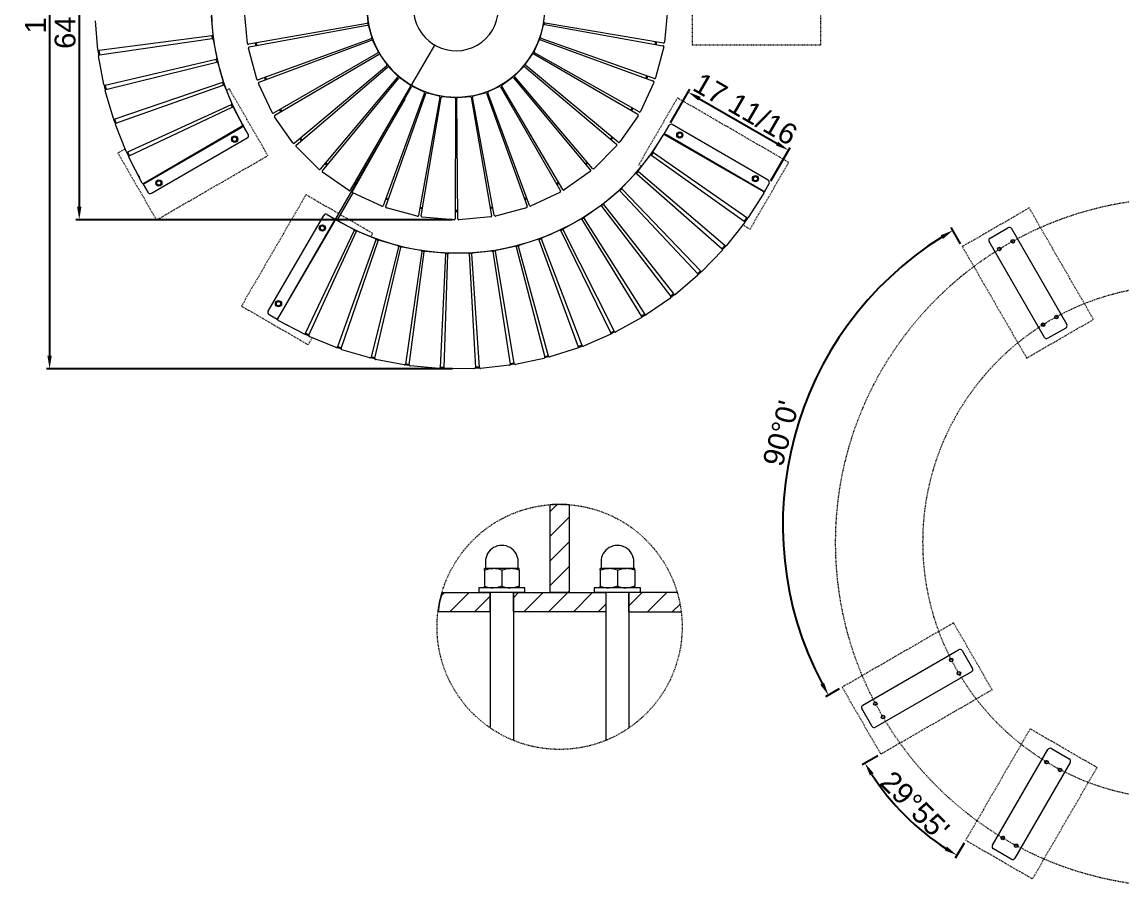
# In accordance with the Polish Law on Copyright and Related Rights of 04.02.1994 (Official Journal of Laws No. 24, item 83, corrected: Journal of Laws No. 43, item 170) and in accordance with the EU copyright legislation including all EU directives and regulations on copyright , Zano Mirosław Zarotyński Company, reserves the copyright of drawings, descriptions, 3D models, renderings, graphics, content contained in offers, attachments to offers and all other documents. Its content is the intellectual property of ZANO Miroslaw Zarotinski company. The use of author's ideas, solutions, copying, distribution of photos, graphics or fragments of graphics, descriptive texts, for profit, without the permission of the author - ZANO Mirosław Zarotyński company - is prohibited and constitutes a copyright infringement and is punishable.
# Model space of a CAD drawing. Header units: inches. Extents: x -4 to 371, y -18 to 250.
# Drawn here: x -0.9 to 167.3, y -18 to 114.3 of the extents above; entities that cross this region are included whole.
import ezdxf

# ---------------------------------------------------------------- set-up
doc = ezdxf.new("R2010")
doc.units = ezdxf.units.IN
doc.header["$PDSIZE"] = -1
doc.linetypes.add('HIDDEN', pattern=[1.905, 1.27, -0.635])
for name, color, linetype, lineweight in [('ZANO_O', 10, 'Continuous', 0), ('ZANO_R', 7, 'Continuous', 0), ('ZANO_R_przerywana', 250, 'HIDDEN', 0), ('ZANO_W', 1, 'Continuous', 0)]:
    doc.layers.add(name, color=color, linetype=linetype, lineweight=lineweight)
doc.styles.get("Standard").update_dxf_attribs({"font": 'ARIALUNI.TTF'})
doc.dimstyles.new('amerykanie', dxfattribs={"dimtxt": 50, "dimasz": 50, "dimexe": 0.5, "dimexo": 0.5, "dimgap": 1, "dimtad": 1, "dimdec": 0, "dimzin": 0, "dimlunit": 5, "dimtxsty": 'Standard', "dimcen": 0.09, "dimclrd": 1, "dimclre": 1, "dimclrt": 1, "dimazin": 0, "dimtfac": 1, "dimtdec": 0, "dimtmove": 0, "dimatfit": 3, "dimfxl": 1, "dimtzin": 0, "dimarcsym": 1})

# ---------------------------------------------------------------- blocks, each defined once
blk = doc.blocks.new('*D377')
at = {"layer": 'Defpoints', "color": 0}
for p in [(65.44, 148.74), (7.82, 84.09), (65.44, 84.09)]:
    blk.add_point(p, dxfattribs=at)
at = {"layer": 'ZANO_W', "color": 1, "lineweight": -2}
for p, q in [((64.94, 148.74), (7.32, 148.74)), ((7.82, 146.74), (7.82, 86.09)), ((64.94, 84.09), (7.32, 84.09))]:
    blk.add_line(p, q, dxfattribs=at)
at = {"layer": 'ZANO_W', "color": 1}
for points in [[(8.16, 146.74), (7.49, 146.74), (7.82, 148.74)], [(7.49, 86.09), (8.16, 86.09), (7.82, 84.09)]]:
    blk.add_solid(points, dxfattribs=at)
at = {"layer": 'ZANO_W', "color": 1, "insert": (5.67, 116.41), "char_height": 3.188, "attachment_point": 5, "rotation": 90}
blk.add_mtext('64 5/8', dxfattribs=at)
blk = doc.blocks.new('*D378')
at = {"layer": 'Defpoints', "color": 0}
for p in [(65.44, 171.28), (3.29, 61.28), (65.44, 61.28)]:
    blk.add_point(p, dxfattribs=at)
at = {"layer": 'ZANO_W', "color": 1, "lineweight": -2}
for p, q in [((64.94, 171.28), (2.79, 171.28)), ((3.29, 169.28), (3.29, 63.28)), ((64.94, 61.28), (2.79, 61.28))]:
    blk.add_line(p, q, dxfattribs=at)
at = {"layer": 'ZANO_W', "color": 1}
for points in [[(3.62, 169.28), (2.95, 169.28), (3.29, 171.28)], [(2.95, 63.28), (3.62, 63.28), (3.29, 61.28)]]:
    blk.add_solid(points, dxfattribs=at)
at = {"layer": 'ZANO_W', "color": 1, "insert": (1.16, 116.28), "char_height": 3.188, "attachment_point": 5, "rotation": 90}
blk.add_mtext('110', dxfattribs=at)
blk = doc.blocks.new('*D381')
at = {"layer": 'Defpoints', "color": 0}
for p in [(142.9, 79.98), (122.43, 63.41), (152.75, 62.93), (141.57, 22.43), (124.52, 12.59)]:
    blk.add_point(p, dxfattribs=at)
at = {"layer": 'ZANO_O', "color": 1, "lineweight": -2}
for p, q in [((142.65, 80.41), (141.22, 82.89)), ((124.08, 12.34), (121.99, 11.13))]:
    blk.add_line(p, q, dxfattribs=at)
blk.add_arc((167.49, 37.4), 52.04, 122.2023, 207.7977, dxfattribs=at)
at = {"layer": 'ZANO_O', "color": 1}
for points in [[(139.93, 81.14), (139.59, 81.71), (141.47, 82.46)], [(121.17, 12.97), (121.75, 13.29), (122.43, 11.38)]]:
    blk.add_solid(points, dxfattribs=at)
at = {"layer": 'ZANO_O', "color": 1, "insert": (115.16, 51.42), "char_height": 3.188, "attachment_point": 5, "rotation": 75}
blk.add_mtext("90%%d0'", dxfattribs=at)
blk = doc.blocks.new('*D382')
at = {"layer": 'Defpoints', "color": 0}
for p in [(147.47, 12.2), (153.29, 6.22), (130.42, 2.36), (131.86, -4.53), (143.42, -10.81)]:
    blk.add_point(p, dxfattribs=at)
at = {"layer": 'ZANO_O', "color": 1, "lineweight": -2}
for p, q in [((129.99, 2.11), (127.58, 0.72)), ((143.17, -11.25), (141.83, -13.56))]:
    blk.add_line(p, q, dxfattribs=at)
blk.add_arc((161.41, 20.25), 38.57, 212.9716, 236.9484, dxfattribs=at)
at = {"layer": 'ZANO_O', "color": 1}
for points in [[(129.34, -0.57), (128.77, -0.91), (128.01, 0.97)], [(140.2, -12.36), (140.55, -11.79), (142.08, -13.12)]]:
    blk.add_solid(points, dxfattribs=at)
at = {"layer": 'ZANO_O', "color": 1, "insert": (135.64, -5.49), "char_height": 3.188, "attachment_point": 5, "rotation": 314.96}
blk.add_mtext("29%%d55'", dxfattribs=at)
blk = doc.blocks.new('*D383')
at = {"layer": 'Defpoints', "color": 0}
for p in [(98.01, 98.49), (116.3, 94.73), (113.34, 89.61)]:
    blk.add_point(p, dxfattribs=at)
at = {"layer": 'ZANO_W', "color": 1, "lineweight": -2}
for p, q in [((98.26, 98.92), (101.22, 104.04)), ((102.7, 102.6), (114.57, 95.73)), ((113.59, 90.04), (116.55, 95.16))]:
    blk.add_line(p, q, dxfattribs=at)
at = {"layer": 'ZANO_W', "color": 1}
for points in [[(102.87, 102.89), (102.53, 102.31), (100.97, 103.61)], [(114.4, 95.44), (114.74, 96.02), (116.3, 94.73)]]:
    blk.add_solid(points, dxfattribs=at)
at = {"layer": 'ZANO_W', "color": 1, "insert": (109.72, 101.03), "char_height": 3.188, "attachment_point": 5, "rotation": 329.92}
blk.add_mtext('17 11/16', dxfattribs=at)

msp = doc.modelspace()

# ---------------------------------------------------------------- linework, layer by layer
at = {"layer": 'ZANO_R', "color": 7}
for p, q in [((51.80378, 116.1214), (51.97389, 114.25394)), ((97.78616, 116.11846), (97.37065, 111.24696)), ((10.68204, 110.09007), (10.29839, 114.51973)), ((28.01387, 115.29146), (28.26641, 112.37563)), ((33.5611, 111.06346), (33.11758, 115.93249)), ((51.84417, 114.08452), (33.74503, 110.92262)), ((33.81724, 110.52149), (51.88283, 113.86975)), ((52.06349, 113.75621), (52.5553, 111.94666)), ((78.37169, 112.0209), (78.85308, 113.83325)), ((79.03309, 113.94783), (97.11764, 110.70353)), ((97.18754, 111.10506), (79.07051, 114.16282)), ((28.12994, 112.2059), (10.85934, 109.94751)), ((10.91561, 109.32263), (28.15733, 111.79185)), ((28.33441, 111.66506), (28.8753, 108.78873)), ((52.45696, 111.7573), (35.18185, 105.50054)), ((35.32262, 105.11805), (52.53233, 111.5525)), ((52.72996, 111.47206), (53.52852, 109.7754)), ((77.41097, 109.84408), (78.19976, 111.5453)), ((78.39692, 111.62688), (95.64336, 105.29152)), ((95.78193, 105.67481), (78.47111, 111.83211)), ((34.97626, 105.6073), (33.69397, 110.32535)), ((53.46456, 109.57184), (37.53837, 100.41034)), ((37.74342, 100.05811), (53.57435, 109.38324)), ((58.64255, 104.6703), (62.19464, 110.80216)), ((58.66249, 104.65877), (62.2165, 110.77697)), ((76.08684, 107.86716), (77.15906, 109.40556)), ((77.3674, 109.45166), (93.2517, 100.21774)), ((93.45472, 100.57115), (77.4761, 109.64089)), ((97.24203, 110.5081), (95.9869, 105.78275)), ((11.60488, 104.76799), (10.78317, 109.13764)), ((28.75636, 108.60628), (11.79547, 104.64375)), ((11.9155, 104.02512), (28.82672, 108.19456)), ((29.01553, 108.086), (29.83942, 105.27761)), ((53.78295, 109.33834), (54.864, 107.80612)), ((54.83636, 107.59454), (40.743, 95.80668)), ((41.0061, 95.4954), (54.97723, 107.42788)), ((55.19045, 107.41988), (56.52114, 106.09867)), ((74.43954, 106.15019), (75.76262, 107.47904)), ((75.97579, 107.48826), (90.01532, 95.63634)), ((90.27662, 95.94913), (76.1157, 107.65574)), ((94.61803, 106.0888), (94.48379, 105.71748)), ((94.7664, 106.03603), (94.63161, 105.66318)), ((29.73919, 105.08425), (13.25571, 99.45676)), ((13.43902, 98.85112), (29.85251, 104.67956)), ((29.89301, 104.68817), (29.75591, 105.09105)), ((30.05116, 104.59028), (31.14991, 101.87761)), ((37.31737, 100.47978), (35.23528, 104.90349)), ((56.53066, 105.8855), (44.69836, 91.82944)), ((45.01151, 91.56858), (56.69834, 105.74583)), ((58.496, 104.49664), (49.28426, 88.59946)), ((49.59884, 88.41904), (58.66858, 104.39766)), ((56.90971, 105.77498), (58.44961, 104.70491)), ((58.45154, 104.78304), (58.46192, 104.77682)), ((58.54036, 104.7295), (58.64255, 104.6703)), ((58.66022, 104.66008), (58.73895, 104.79647)), ((58.76462, 104.59945), (58.66249, 104.65877)), ((58.76689, 104.53006), (58.92814, 104.43665)), ((58.87177, 104.46279), (60.573, 103.674)), ((70.38394, 103.69537), (72.08171, 104.49156)), ((72.28518, 104.42731), (81.42443, 88.48834)), ((81.77695, 88.6929), (72.47393, 104.53684)), ((72.51913, 104.74537), (74.05285, 105.82428)), ((74.26439, 105.79634), (86.03256, 91.68654)), ((86.34421, 91.9492), (74.43125, 105.93698)), ((95.73193, 105.07746), (93.67532, 100.64185)), ((13.05373, 99.56146), (11.80209, 103.82789)), ((60.65457, 103.47684), (54.31921, 86.2304)), ((54.70251, 86.09184), (60.8598, 103.40265)), ((62.97552, 102.84068), (59.73122, 84.75613)), ((60.13275, 84.68623), (63.19052, 102.80325)), ((61.0486, 103.50207), (62.86095, 103.02068)), ((63.35918, 102.93395), (65.22759, 102.77458)), ((65.73331, 102.77568), (67.60101, 102.94318)), ((67.77024, 102.81322), (70.90687, 84.70969)), ((71.3081, 84.78133), (67.98506, 102.85158)), ((68.09885, 103.03209), (69.90909, 103.52136)), ((70.09832, 103.42276), (76.33094, 86.13893)), ((76.71363, 86.27916), (70.30322, 103.49785)), ((31.06939, 101.67525), (15.22633, 94.43845)), ((15.47164, 93.85253), (31.2251, 101.28235)), ((31.2635, 101.29474), (31.08591, 101.68402)), ((31.43164, 101.21324), (32.79438, 98.62311)), ((38.80782, 100.68509), (38.60917, 101.02632)), ((57.61029, 102.53321), (50.28211, 89.88127)), ((65.37168, 102.61721), (65.31701, 84.24403)), ((65.72459, 84.24492), (65.5899, 102.61768)), ((92.38039, 101.18095), (92.18372, 100.83858)), ((92.51734, 101.10322), (92.31986, 100.75944)), ((40.51329, 95.83669), (37.69467, 99.83164)), ((38.67213, 100.60516), (38.47267, 100.9478)), ((93.30175, 99.99155), (90.50615, 95.98046)), ((15.01494, 94.52257), (13.34575, 98.6436)), ((32.73435, 98.41375), (17.68838, 89.6392)), ((17.95649, 89.71932), (32.61711, 98.18363)), ((32.80099, 98.65346), (32.78361, 98.64357)), ((32.80058, 98.65323), (32.95806, 98.38047)), ((32.80058, 98.65323), (32.80058, 98.65323)), ((33.6667, 97.15307), (32.95806, 98.38047)), ((98.00601, 98.48676), (97.29565, 97.26035)), ((113.19278, 90.14534), (98.544, 98.63011)), ((18.86198, 88.15097), (33.5226, 96.61528)), ((41.8257, 96.19541), (41.56977, 96.49821)), ((41.94545, 96.29768), (41.69057, 96.59924)), ((95.60179, 94.52442), (97.167, 96.99746)), ((97.1374, 96.98805), (97.15463, 96.97792)), ((97.1378, 96.98782), (97.29565, 97.26035)), ((97.1378, 96.98782), (97.1378, 96.98781)), ((97.3784, 97.04986), (112.48828, 88.38584)), ((112.28511, 88.57826), (97.63632, 97.06303)), ((15.52281, 93.87666), (15.25838, 94.45309)), ((44.46693, 91.81911), (40.99741, 95.26391)), ((90.02533, 95.4049), (86.57569, 91.9402)), ((95.61502, 94.33803), (95.3662, 93.98994)), ((109.94218, 84.36297), (95.64491, 94.31093)), ((17.46969, 89.70191), (15.39945, 93.63678)), ((93.3634, 91.64349), (95.16649, 93.94885)), ((95.38205, 93.97999), (109.55671, 83.8581)), ((16.74943, 91.02263), (17.03561, 90.52695)), ((49.05815, 88.54909), (45.04316, 91.33909)), ((86.00223, 91.45688), (82.00335, 88.64384)), ((90.85015, 89.00225), (92.8733, 91.11713)), ((93.35745, 91.45759), (93.07665, 91.13781)), ((93.09088, 91.12671), (106.19015, 79.64704)), ((106.62365, 80.108), (93.3851, 91.42678)), ((17.61555, 89.52247), (17.55501, 89.62732)), ((17.61555, 89.52247), (18.32419, 88.29507)), ((50.01598, 89.42179), (47.01091, 84.23361)), ((49.88289, 89.49831), (49.82466, 89.53206)), ((49.95839, 89.63656), (49.87955, 89.50024)), ((50.13091, 89.35641), (49.87955, 89.50024)), ((49.88289, 89.49831), (49.96171, 89.63464)), ((49.96171, 89.63464), (49.90362, 89.66831)), ((50.20865, 89.49337), (49.95839, 89.63656)), ((50.18346, 89.71093), (50.09491, 89.55806)), ((50.29535, 89.64612), (50.18346, 89.71093)), ((81.15146, 89.75817), (80.80995, 89.56001)), ((81.2312, 89.62237), (80.88828, 89.4234)), ((112.62578, 88.38094), (113.33613, 89.60735)), ((49.67098, 88.19778), (47.28345, 84.07576)), ((54.10515, 86.14183), (49.66955, 88.19844)), ((81.35468, 88.26744), (76.92807, 86.19153)), ((88.08783, 86.62671), (90.31102, 88.5302)), ((90.52848, 88.51812), (102.42282, 75.7942)), ((102.89913, 76.2068), (90.85023, 88.78446)), ((112.54301, 88.16501), (110.16518, 84.40802)), ((112.62578, 88.38094), (112.5651, 88.27617)), ((55.06372, 87.10736), (54.69087, 87.24215)), ((55.11649, 87.25573), (54.74517, 87.38997)), ((59.53579, 84.63173), (54.81045, 85.88686)), ((60.31214, 85.74905), (59.92155, 85.81704)), ((60.33834, 85.90433), (59.94935, 85.97204)), ((76.22389, 85.93349), (71.50406, 84.6578)), ((76.28263, 87.43687), (75.91189, 87.30101)), ((76.33757, 87.28928), (75.96531, 87.15287)), ((85.10463, 84.54007), (87.50588, 86.21334)), ((87.72106, 86.17972), (98.29286, 72.33737)), ((98.80639, 72.69782), (88.06627, 86.40999)), ((111.75757, 86.88199), (112.04444, 87.37727)), ((36.73227, 70.10095), (45.21704, 84.74973)), ((45.75503, 84.89309), (46.98145, 84.18273)), ((65.14616, 84.0876), (60.27465, 84.50311)), ((70.76577, 84.52596), (65.89612, 84.08923)), ((81.93086, 82.76251), (84.48644, 84.18901)), ((84.69722, 84.13419), (93.84192, 69.31029)), ((94.38678, 69.61549), (85.06165, 84.32656)), ((109.89574, 84.39528), (109.52803, 83.87858)), ((38.19482, 68.91752), (46.99037, 83.95122)), ((46.93679, 84.10563), (38.29935, 69.19328)), ((47.19981, 84.01096), (49.78804, 82.64461)), ((47.25398, 84.02487), (47.64234, 83.79993)), ((50.21452, 82.28998), (49.86409, 82.45606)), ((78.59863, 81.31099), (81.28324, 82.47662)), ((89.68482, 66.98982), (81.8669, 82.55432)), ((109.58924, 83.63293), (106.85002, 80.13068)), ((147.14749, 81.29263), (149.87505, 82.86738)), ((150.41284, 82.72328), (158.87715, 68.06267)), ((49.85686, 82.43797), (42.40505, 66.6949)), ((42.93355, 66.42201), (50.19246, 82.25494)), ((53.19507, 81.03388), (47.34372, 64.62853)), ((47.89844, 64.40687), (53.54894, 80.88248)), ((50.39494, 82.33519), (53.10607, 81.23266)), ((53.56793, 80.92031), (53.2003, 81.05184)), ((53.74244, 80.98244), (56.54968, 80.15462)), ((75.14144, 80.19914), (77.92855, 81.09237)), ((78.12434, 80.99697), (84.15858, 64.65801)), ((84.74771, 64.84617), (78.5143, 81.11019)), ((81.48754, 82.40114), (89.11472, 66.74228)), ((56.65798, 79.96567), (52.46493, 63.06028)), ((53.04114, 62.8926), (57.02735, 79.84794)), ((57.04288, 79.88819), (56.66131, 79.9834)), ((57.20996, 79.96663), (60.08554, 79.42172)), ((60.21208, 79.24446), (57.71879, 62.00621)), ((58.31143, 61.89485), (60.59392, 79.16228)), ((60.60564, 79.20446), (60.21361, 79.26188)), ((60.76385, 79.29851), (63.67933, 79.0419)), ((67.99134, 79.03152), (70.90002, 79.35624)), ((71.07308, 79.22402), (73.75876, 62.01469)), ((74.36727, 62.0817), (71.47155, 79.25693)), ((71.5939, 79.4371), (74.45595, 80.0491)), ((74.64129, 79.93473), (79.02291, 63.07723)), ((79.62483, 63.205), (75.03759, 80.0077)), ((106.20016, 79.41975), (103.12664, 76.20688)), ((155.4677, 66.09422), (147.00339, 80.75484)), ((63.82284, 78.87808), (63.05398, 61.47743)), ((63.65765, 61.4243), (64.21387, 78.83304)), ((64.22149, 78.87667), (63.82267, 78.89513)), ((64.36942, 78.98548), (67.29597, 79.0197)), ((67.45505, 78.87095), (68.41822, 61.47997)), ((69.02726, 61.48648), (67.85169, 78.86439)), ((102.4102, 75.56703), (99.03279, 72.67531)), ((98.25774, 72.11258), (94.60982, 69.57059)), ((38.10203, 68.85261), (36.87562, 69.56296)), ((93.78465, 69.09011), (89.90229, 66.923)), ((94.35479, 69.66596), (93.82453, 69.33849)), ((94.46803, 69.55107), (93.85562, 69.17304)), ((38.1758, 68.80988), (38.10203, 68.85261)), ((42.1892, 66.62301), (38.25723, 68.69874)), ((39.60098, 67.9844), (39.5043, 68.0404)), ((39.60098, 67.9844), (39.67027, 67.95278)), ((158.73305, 67.52488), (156.00549, 65.95012)), ((42.92447, 66.31605), (42.30177, 66.60972)), ((42.95754, 66.47432), (42.42047, 66.72748)), ((47.13607, 64.53556), (43.01738, 66.2105)), ((89.03587, 66.52888), (84.95747, 64.75808)), ((52.26754, 62.94715), (48.00286, 64.20474)), ((84.05892, 64.45348), (79.82481, 63.0965)), ((57.53362, 61.87403), (53.16512, 62.70184)), ((78.90343, 62.88362), (74.55549, 61.95389)), ((62.88286, 61.32751), (58.45374, 61.71735)), ((68.26283, 61.3138), (63.81689, 61.26181)), ((69.06727, 61.39183), (68.36477, 61.35283)), ((69.02317, 61.54688), (68.41639, 61.51305)), ((73.62064, 61.83391), (69.20185, 61.3406)), ((127.67956, 9.86472), (142.34017, 18.32903)), ((142.87796, 18.18493), (144.45272, 15.45738)), ((144.30862, 14.91959), (129.648, 6.45528)), ((129.11021, 6.59938), (127.53545, 9.32694)), ((147.51829, -11.59474), (156.00306, 3.05404)), ((156.54106, 3.19739), (159.26641, 1.61883)), ((159.40976, 1.08084), (150.92498, -13.56794)), ((150.387, -13.7113), (147.66164, -12.13273))]:
    msp.add_line(p, q, dxfattribs=at)
at = {"layer": 'ZANO_R'}
for p, q in [((79.8326, 39.43177), (80.9517, 40.55087)), ((79.8326, 40.49619), (79.8326, 27.05014)), ((82.78002, 40.49619), (82.78002, 27.05014)), ((79.8326, 35.65054), (82.78002, 38.59796)), ((79.8326, 31.86932), (82.78002, 34.81674)), ((69.81138, 30.49749), (69.81138, 30.73442)), ((71.13771, 30.73442), (69.81138, 30.73442)), ((69.81138, 30.49749), (70.46119, 30.66939)), ((69.81138, 30.49749), (69.81138, 28.02392)), ((69.95876, 31.76601), (69.95876, 30.80811)), ((70.46119, 30.66939), (71.13771, 30.73442)), ((73.79039, 30.73442), (71.13771, 30.73442)), ((72.46406, 30.49749), (73.11387, 30.66939)), ((72.46406, 30.49749), (72.46406, 28.02392)), ((73.11387, 30.66939), (73.79039, 30.73442)), ((75.11674, 30.73442), (73.79039, 30.73442)), ((74.96936, 30.80811), (74.96936, 31.76601)), ((75.11674, 30.49749), (75.11674, 30.73442)), ((75.11674, 30.49749), (75.11674, 28.02392)), ((79.8326, 28.0881), (82.78002, 31.03551)), ((87.49589, 30.49749), (87.49589, 30.73442)), ((88.82222, 30.73442), (87.49589, 30.73442)), ((87.49589, 30.49749), (88.1457, 30.66939)), ((87.49589, 30.49749), (87.49589, 28.02392)), ((87.64327, 31.76601), (87.64327, 30.80811)), ((88.1457, 30.66939), (88.82222, 30.73442)), ((91.4749, 30.73442), (88.82222, 30.73442)), ((90.14857, 30.49749), (90.79837, 30.66939)), ((90.14857, 30.49749), (90.14857, 28.02392)), ((90.79837, 30.66939), (91.4749, 30.73442)), ((92.80124, 30.73442), (91.4749, 30.73442)), ((92.65387, 30.80811), (92.65387, 31.76601)), ((92.80124, 30.49749), (92.80124, 30.73442)), ((92.80124, 30.49749), (92.80124, 28.02392)), ((63.17645, 26.55684), (63.67604, 27.05643)), ((63.31464, 27.05675), (70.69561, 27.05014)), ((64.50356, 24.10273), (67.45388, 27.05305)), ((68.92715, 27.787), (68.92715, 27.05015)), ((76.00095, 27.787), (68.92715, 27.787)), ((76.00095, 27.05015), (68.92715, 27.05015)), ((69.81138, 27.787), (69.81138, 28.02392)), ((70.69561, 24.10273), (70.69561, 27.05014)), ((70.69561, 27.05014), (70.69561, 6.90589)), ((71.81426, 27.85203), (71.13771, 27.787)), ((72.46406, 28.02392), (71.81426, 27.85203)), ((74.46692, 27.85203), (73.79039, 27.787)), ((74.23251, 24.10273), (74.23251, 27.05014)), ((74.23251, 27.05014), (88.38011, 27.05014)), ((74.23251, 27.05014), (74.23251, 4.46083)), ((74.23251, 26.26923), (75.01343, 27.05014)), ((75.11674, 28.02392), (74.46692, 27.85203)), ((75.11674, 27.787), (75.11674, 28.02392)), ((75.84723, 24.10273), (78.79465, 27.05014)), ((76.00095, 27.05015), (76.00095, 27.787)), ((79.62846, 24.10273), (82.57587, 27.05014)), ((82.78002, 27.05014), (79.8326, 27.05014)), ((82.57587, 27.05014), (82.78002, 27.25429)), ((83.40968, 24.10273), (86.3571, 27.05014)), ((86.61166, 27.787), (86.61166, 27.05015)), ((93.68546, 27.787), (86.61166, 27.787)), ((93.68546, 27.05015), (86.61166, 27.05015)), ((87.49589, 27.787), (87.49589, 28.02392)), ((88.38011, 27.05014), (88.38011, 24.10273)), ((88.38011, 27.05014), (88.38011, 4.46083)), ((89.49875, 27.85203), (88.82222, 27.787)), ((90.14857, 28.02392), (89.49875, 27.85203)), ((92.15142, 27.85203), (91.4749, 27.787)), ((99.29798, 27.05675), (91.91702, 27.05014)), ((93.92134, 27.05194), (91.91702, 25.04761)), ((91.91702, 24.10273), (91.91702, 27.05014)), ((91.91702, 27.05014), (91.91702, 6.43957)), ((92.80124, 28.02392), (92.15142, 27.85203)), ((92.80124, 27.787), (92.80124, 28.02392)), ((93.68546, 27.05015), (93.68546, 27.787)), ((97.70595, 27.05533), (94.75335, 24.10273)), ((68.28479, 24.10273), (70.69561, 26.51355)), ((87.1909, 24.10273), (88.38011, 25.29194)), ((99.72118, 25.28934), (98.53458, 24.10273)), ((70.69561, 24.10273), (62.70668, 24.10273)), ((88.38011, 24.10273), (74.23251, 24.10273)), ((91.91702, 24.10273), (99.90595, 24.10273)), ((70.69561, 8.37146), (70.69561, 6.43957))]:
    msp.add_line(p, q, dxfattribs=at)
at = {"layer": 'ZANO_R', "color": 7, "flags": 128}
for points in [[(28.20046, 111.79205), (28.15688, 112.12703), (28.1467, 112.20902)], [(34.87705, 110.71791), (34.85019, 110.86375), (34.8068, 111.10811)], [(35.03188, 110.74661), (35.00513, 110.8919), (34.96193, 111.13521)], [(95.96943, 111.31065), (95.94245, 111.15207), (95.90172, 110.92166)], [(96.12471, 111.28444), (96.09762, 111.12525), (96.05672, 110.89385)], [(10.82301, 109.2744), (10.80529, 109.40388), (10.72896, 109.99094)], [(10.97417, 109.33102), (10.96134, 109.42504), (10.89255, 109.95185)], [(28.86882, 108.19908), (28.77813, 108.58922), (28.77316, 108.6112)], [(11.82758, 103.96718), (11.75207, 104.28403), (11.66199, 104.67355)], [(11.97222, 104.0391), (11.90536, 104.32008), (11.82854, 104.65147)], [(36.33221, 105.49552), (36.2227, 105.79192), (36.19528, 105.86759)], [(36.47972, 105.55067), (36.37068, 105.84575), (36.34335, 105.92122)], [(58.52095, 104.74159), (58.52531, 104.739), (58.53318, 104.73434)], [(58.72278, 104.4539), (58.72304, 104.45436), (58.73799, 104.48016), (58.75026, 104.50135), (58.75938, 104.51709), (58.76499, 104.52678), (58.76689, 104.53006)], [(13.3567, 98.78378), (13.18608, 99.27876), (13.1207, 99.47267)], [(13.49325, 98.87037), (13.33521, 99.32936), (13.2884, 99.46792)], [(32.95806, 98.38047), (32.9515, 98.37669), (32.9321, 98.36549), (32.9006, 98.3473), (32.85819, 98.32282), (32.80653, 98.29299), (32.74759, 98.25896), (32.68363, 98.22203), (32.61711, 98.18363)], [(32.78367, 98.64346), (32.79403, 98.64945), (32.80058, 98.65323)], [(31.4092, 96.71328), (31.39681, 96.70567), (31.31572, 96.65586), (31.23489, 96.60621)], [(31.24047, 96.40172), (31.2362, 96.55825), (31.23489, 96.60621)], [(31.24604, 96.19723), (31.2419, 96.34908), (31.24047, 96.40172)], [(31.24604, 96.19723), (31.33417, 96.1495), (31.42592, 96.09981)], [(31.58352, 96.82035), (31.49811, 96.7679), (31.4092, 96.71328)], [(31.42592, 96.09981), (31.43871, 96.09288), (31.52239, 96.04756), (31.6058, 96.00239)], [(31.76339, 96.72293), (31.7506, 96.72986), (31.66693, 96.77518), (31.58352, 96.82035)], [(31.6058, 96.00239), (31.6912, 96.05485), (31.78011, 96.10946)], [(31.94327, 96.62551), (31.85514, 96.67324), (31.76339, 96.72293)], [(31.78011, 96.10946), (31.79251, 96.11707), (31.87359, 96.16688), (31.95442, 96.21653)], [(31.94884, 96.42102), (31.94458, 96.57755), (31.94327, 96.62551)], [(31.95442, 96.21653), (31.95028, 96.36838), (31.94884, 96.42102)], [(89.32451, 96.73623), (89.12315, 96.49455), (89.07137, 96.43321)], [(89.44588, 96.63589), (89.24362, 96.39313), (89.1917, 96.33163)], [(97.1547, 96.97803), (97.14434, 96.98402), (97.1378, 96.98782)], [(97.29565, 97.26035), (97.3022, 97.25656), (97.32159, 97.24533), (97.35307, 97.2271), (97.39543, 97.20256), (97.44706, 97.17266), (97.50596, 97.13854), (97.56986, 97.10153), (97.63632, 97.06303)], [(99.49692, 97.36274), (99.48452, 97.35513), (99.40344, 97.30532), (99.32261, 97.25567)], [(99.32818, 97.05118), (99.32392, 97.20771), (99.32261, 97.25567)], [(99.33375, 96.84669), (99.32961, 96.99854), (99.32818, 97.05118)], [(99.33375, 96.84669), (99.42188, 96.79896), (99.51363, 96.74927)], [(99.67123, 97.46981), (99.58583, 97.41735), (99.49692, 97.36274)], [(99.51363, 96.74927), (99.52642, 96.74234), (99.6101, 96.69702), (99.69351, 96.65185)], [(99.85111, 97.37239), (99.83831, 97.37932), (99.75464, 97.42464), (99.67123, 97.46981)], [(99.69351, 96.65185), (99.77891, 96.70431), (99.86782, 96.75892)], [(100.03099, 97.27497), (99.94286, 97.3227), (99.85111, 97.37239)], [(99.86782, 96.75892), (99.88022, 96.76653), (99.9613, 96.81634), (100.04213, 96.86599)], [(100.03656, 97.07048), (100.03229, 97.22701), (100.03099, 97.27497)], [(100.04213, 96.86599), (100.03799, 97.01784), (100.03656, 97.07048)], [(15.39589, 93.77621), (15.0941, 94.43431), (15.09136, 94.4404)], [(45.69711, 92.40027), (45.57265, 92.50316), (45.39249, 92.65403)], [(45.79727, 92.52179), (45.67329, 92.62427), (45.4939, 92.7745)], [(85.54324, 92.88967), (85.43065, 92.79402), (85.24132, 92.63521)], [(85.64534, 92.76979), (85.53233, 92.67377), (85.34219, 92.51428)], [(16.70068, 91.16355), (16.71758, 91.09293), (16.74943, 91.02263)], [(17.95649, 89.71932), (17.88998, 89.68091), (17.82602, 89.64399), (17.76707, 89.60996), (17.71541, 89.58013), (17.67301, 89.55565), (17.6415, 89.53746), (17.6221, 89.52625), (17.61555, 89.52247)], [(19.81709, 90.02057), (19.80469, 90.01296), (19.72361, 89.96315), (19.64278, 89.9135)], [(19.64835, 89.70901), (19.64409, 89.86554), (19.64278, 89.9135)], [(19.65393, 89.50452), (19.64979, 89.65637), (19.64835, 89.70901)], [(19.65393, 89.50452), (19.74205, 89.45679), (19.8338, 89.4071)], [(19.9914, 90.12764), (19.906, 90.07518), (19.81709, 90.02057)], [(19.8338, 89.4071), (19.84659, 89.40017), (19.93027, 89.35485), (20.01368, 89.30968)], [(20.17128, 90.03022), (20.15849, 90.03715), (20.07481, 90.08247), (19.9914, 90.12764)], [(20.01368, 89.30968), (20.09908, 89.36214), (20.18799, 89.41675)], [(20.35116, 89.9328), (20.26303, 89.98053), (20.17128, 90.03022)], [(20.18799, 89.41675), (20.20039, 89.42436), (20.28147, 89.47417), (20.3623, 89.52382)], [(20.35673, 89.72831), (20.35246, 89.88484), (20.35116, 89.9328)], [(20.3623, 89.52382), (20.35816, 89.67567), (20.35673, 89.72831)], [(50.18346, 89.71093), (50.18535, 89.71421), (50.19096, 89.7239), (50.20008, 89.73964), (50.21235, 89.76083), (50.2273, 89.78664), (50.24436, 89.81609), (50.26287, 89.84804), (50.28211, 89.88127)], [(111.07968, 90.65385), (111.06728, 90.64623), (110.9862, 90.59643), (110.90537, 90.54678)], [(110.91094, 90.34229), (110.90668, 90.49882), (110.90537, 90.54678)], [(110.91651, 90.1378), (110.91237, 90.28965), (110.91094, 90.34229)], [(110.91651, 90.1378), (111.00464, 90.09007), (111.09639, 90.04038)], [(111.25398, 90.76092), (111.16859, 90.70847), (111.07968, 90.65385)], [(111.09639, 90.04038), (111.10919, 90.03345), (111.19286, 89.98813), (111.27627, 89.94296)], [(111.43387, 90.6635), (111.42107, 90.67043), (111.3374, 90.71574), (111.25398, 90.76092)], [(111.27627, 89.94296), (111.36167, 89.99541), (111.45058, 90.05003)], [(111.61375, 90.56608), (111.52562, 90.61381), (111.43387, 90.6635)], [(111.45058, 90.05003), (111.46298, 90.05764), (111.54406, 90.10745), (111.62489, 90.1571)], [(111.61932, 90.36159), (111.61505, 90.51812), (111.61375, 90.56608)], [(111.62489, 90.1571), (111.62075, 90.30895), (111.61932, 90.36159)], [(90.82532, 88.81868), (90.53241, 88.54549), (90.51584, 88.53022)], [(112.28511, 88.57826), (112.35157, 88.53976), (112.41548, 88.50275), (112.47437, 88.46863), (112.526, 88.43873), (112.56837, 88.41419), (112.59985, 88.39596), (112.61923, 88.38473), (112.62578, 88.38094)], [(71.08467, 85.99629), (70.788, 85.94285), (70.69598, 85.92688)], [(71.11315, 85.84141), (70.81516, 85.78773), (70.72286, 85.77172)], [(88.04458, 86.44727), (87.77598, 86.24241), (87.71, 86.19269)], [(111.65974, 86.76944), (111.71253, 86.81932), (111.75757, 86.88199)], [(46.93679, 84.10563), (46.94725, 84.1237), (46.9576, 84.14156), (46.96771, 84.15902), (46.97747, 84.17587), (46.98677, 84.19194), (46.99551, 84.20702), (47.00359, 84.22097), (47.01091, 84.23361)], [(65.71668, 85.32275), (65.58159, 85.32188), (65.32022, 85.32188)], [(65.71553, 85.48022), (65.58092, 85.47936), (65.32069, 85.47936)], [(85.04358, 84.36644), (84.80708, 84.22061), (84.6877, 84.14793)], [(110.04611, 84.33538), (109.62625, 83.74556), (109.62234, 83.74015)], [(44.82499, 83.12399), (44.81259, 83.11638), (44.73151, 83.06657), (44.65068, 83.01692)], [(44.65625, 82.81243), (44.65199, 82.96896), (44.65068, 83.01692)], [(44.66182, 82.60794), (44.65769, 82.7598), (44.65625, 82.81243)], [(44.66182, 82.60794), (44.74995, 82.56021), (44.84171, 82.51052)], [(44.9993, 83.23106), (44.9139, 83.17861), (44.82499, 83.12399)], [(44.84171, 82.51052), (44.8545, 82.50359), (44.93817, 82.45828), (45.02159, 82.4131)], [(45.17918, 83.13364), (45.16639, 83.14058), (45.08271, 83.18589), (44.9993, 83.23106)], [(45.02159, 82.4131), (45.10699, 82.46556), (45.19589, 82.52017)], [(45.35906, 83.03622), (45.27093, 83.08395), (45.17918, 83.13364)], [(45.19589, 82.52017), (45.20829, 82.52779), (45.28937, 82.5776), (45.3702, 82.62724)], [(45.36463, 82.83173), (45.36037, 82.98826), (45.35906, 83.03622)], [(45.3702, 82.62724), (45.36607, 82.7791), (45.36463, 82.83173)], [(47.28345, 84.07576), (47.27613, 84.06311), (47.26805, 84.04917), (47.25931, 84.03408), (47.25001, 84.01802), (47.24024, 84.00116), (47.23512, 83.99232)], [(81.85278, 82.5963), (81.6543, 82.49953), (81.47955, 82.41556)], [(78.5044, 81.1537), (78.34802, 81.09578), (78.11787, 81.01201)], [(71.47046, 79.30171), (71.40344, 79.29109), (71.06969, 79.24016)], [(75.03206, 80.05215), (74.92006, 80.02285), (74.63635, 79.95034)], [(106.5799, 80.1454), (106.26092, 79.77949), (106.16417, 79.66981)], [(106.72306, 80.07024), (106.37916, 79.67548), (106.2437, 79.52209)], [(67.85502, 78.90889), (67.83203, 78.90755), (67.45324, 78.88756)], [(102.85872, 76.24898), (102.64854, 76.05088), (102.39963, 75.819)], [(102.99321, 76.15949), (102.75625, 75.936), (102.46357, 75.66364)], [(98.76991, 72.74439), (98.69483, 72.68638), (98.27254, 72.36398)], [(98.89438, 72.64161), (98.791, 72.56168), (98.32026, 72.2027)], [(38.1161, 71.54123), (38.1037, 71.53362), (38.02262, 71.48381), (37.94179, 71.43416)], [(37.94736, 71.22967), (37.9431, 71.3862), (37.94179, 71.43416)], [(37.95293, 71.02518), (37.9488, 71.17704), (37.94736, 71.22967)], [(37.95293, 71.02518), (38.04107, 70.97746), (38.13282, 70.92776)], [(38.29041, 71.64831), (38.20501, 71.59585), (38.1161, 71.54123)], [(38.13282, 70.92776), (38.14561, 70.92083), (38.22928, 70.87552), (38.31269, 70.83034)], [(38.47029, 71.55089), (38.4575, 71.55781), (38.37382, 71.60313), (38.29041, 71.64831)], [(38.31269, 70.83034), (38.3981, 70.8828), (38.487, 70.93741)], [(38.65017, 71.45347), (38.56204, 71.5012), (38.47029, 71.55089)], [(38.487, 70.93741), (38.4994, 70.94503), (38.58049, 70.99483), (38.66131, 71.04448)], [(38.65574, 71.24897), (38.65147, 71.4055), (38.65017, 71.45347)], [(38.66131, 71.04448), (38.65718, 71.19634), (38.65574, 71.24897)], [(38.10203, 68.85261), (38.10582, 68.85916), (38.11705, 68.87854), (38.13528, 68.91002), (38.15983, 68.95239), (38.18973, 69.00401), (38.22384, 69.06291), (38.26085, 69.12682), (38.29935, 69.19328)], [(89.65779, 67.04363), (89.13545, 66.78875), (89.10032, 66.77185)], [(89.75874, 66.9179), (89.20375, 66.64685), (89.11455, 66.60402)], [(47.89954, 64.30158), (47.81605, 64.33074), (47.24825, 64.5331)], [(47.91739, 64.46213), (47.86809, 64.47937), (47.35555, 64.66173)], [(84.81378, 64.76746), (84.40916, 64.61681), (84.14458, 64.52029)], [(84.72604, 64.90269), (84.3548, 64.76461), (84.14723, 64.68875)], [(53.05229, 62.78878), (52.80721, 62.84832), (52.37845, 62.95539)], [(53.05468, 62.95019), (52.84473, 63.00126), (52.47324, 63.09381)], [(79.68261, 63.12023), (79.44179, 63.05654), (78.99531, 62.94158)], [(79.60885, 63.26354), (79.40187, 63.20887), (79.01467, 63.10895)], [(58.33244, 61.79332), (57.91764, 61.85202), (57.64238, 61.89278)], [(58.31926, 61.9541), (57.94031, 62.00786), (57.72365, 62.03982)], [(63.6883, 61.32583), (63.10013, 61.35104), (62.98862, 61.35654)], [(63.65957, 61.4845), (63.10774, 61.50833), (63.05546, 61.51089)], [(74.41634, 61.99161), (74.34755, 61.98046), (73.71794, 61.8826)], [(74.35718, 62.14154), (74.32245, 62.13592), (73.75368, 62.04719)]]:
    msp.add_lwpolyline(points, dxfattribs=at)
at = {"layer": 'ZANO_R', "color": 7}
for centre, radius in [((31.59466, 96.41137), 0.47243), ((31.59466, 96.41137), 0.33464), ((99.68237, 97.06083), 0.47243), ((99.68237, 97.06083), 0.33464), ((20.00254, 89.71866), 0.47243), ((20.00254, 89.71866), 0.33464), ((111.26513, 90.35194), 0.47243), ((111.26513, 90.35194), 0.33464), ((45.01044, 82.82208), 0.47243), ((45.01044, 82.82208), 0.33464), ((150.61675, 80.79534), 0.27558), ((150.61675, 80.79534), 0.23621), ((148.57108, 79.61428), 0.27558), ((148.57108, 79.61428), 0.23621), ((38.30155, 71.23932), 0.47243), ((38.30155, 71.23932), 0.33464), ((157.30946, 69.20323), 0.27558), ((157.30946, 69.20323), 0.23621), ((155.26379, 68.02216), 0.27558), ((155.26379, 68.02216), 0.23621), ((141.19961, 16.76135), 0.27558), ((141.19961, 16.76135), 0.23621), ((142.38068, 14.71568), 0.27558), ((142.38068, 14.71568), 0.23621), ((129.60749, 10.06863), 0.27558), ((129.60749, 10.06863), 0.23621), ((130.78856, 8.02297), 0.27558), ((130.78856, 8.02297), 0.23621), ((155.79646, 1.12639), 0.27558), ((155.79646, 1.12639), 0.23621), ((157.84048, -0.05753), 0.27558), ((157.84048, -0.05753), 0.23621), ((149.08757, -10.45637), 0.27558), ((149.08757, -10.45637), 0.23621), ((151.13159, -11.64029), 0.27558), ((151.13159, -11.64029), 0.23621)]:
    msp.add_circle(centre, radius, dxfattribs=at)
for centre, radius, start, end in [((64.47442, 116.68101), 36.44447, 119.6472056, 209.6472056), ((65.45073, 116.42303), 13.58227, 120.9909862, 239.0201225), ((65.45073, 116.42303), 6.49587, 122.1509405, 238.0414931), ((65.45073, 116.42303), 13.58227, 240.9109862, 358.9401225), ((65.45073, 116.42303), 6.49587, 242.0709405, 357.9614931), ((51.81707, 114.23965), 0.15748, 279.9095346, 5.2047673), ((51.91153, 113.71491), 0.15748, 15.2047673, 100.5), ((79.00528, 113.79283), 0.15748, 79.8295346, 165.1247673), ((79.09672, 114.3181), 0.15748, 175.1247673, 260.42), ((28.10952, 112.36204), 0.15748, 277.45, 4.95), ((28.17965, 111.63596), 0.15748, 10.65, 98.15), ((33.71793, 111.07774), 0.15748, 185.2047673, 279.9095346), ((52.40333, 111.90536), 0.15748, 289.9095346, 15.2047673), ((52.58748, 111.405), 0.15748, 25.2047673, 110.5), ((78.34262, 111.47906), 0.15748, 69.8295346, 155.1247673), ((78.52389, 111.98048), 0.15748, 165.1247673, 250.42), ((97.21374, 111.26034), 0.15748, 260.42, 355.1247673), ((10.83892, 110.10366), 0.15748, 184.95, 277.45), ((33.84594, 110.36665), 0.15748, 100.5, 195.2047673), ((53.38604, 109.70834), 0.15748, 299.9095346, 25.2047673), ((53.65427, 109.24755), 0.15748, 35.2047673, 120.5), ((58.54725, 104.94325), 6.90148, 58.0961478, 59.8613872), ((61.63746, 109.34237), 1.54705, 60.1184334, 68.0196311), ((65.44989, 116.42146), 6.49409, 240.9605727, 241.8289736), ((77.28826, 109.31552), 0.15748, 59.8295346, 145.1247673), ((77.55384, 109.77784), 0.15748, 155.1247673, 240.42), ((97.08983, 110.54853), 0.15748, 345.1247673, 79.8295346), ((10.93794, 109.16675), 0.15748, 98.15, 190.65), ((28.72054, 108.75963), 0.15748, 283.15, 10.65), ((28.86442, 108.04167), 0.15748, 16.35, 103.85), ((54.73532, 107.71534), 0.15748, 309.9095346, 35.2047673), ((76.21604, 107.77711), 0.15748, 145.1247673, 230.42), ((55.0795, 107.30813), 0.15748, 45.2047673, 130.5), ((56.41019, 105.98692), 0.15748, 319.9095346, 45.2047673), ((74.55114, 106.03909), 0.15748, 135.1247673, 220.42), ((75.87421, 107.36793), 0.15748, 49.8295346, 135.1247673), ((11.75964, 104.7971), 0.15748, 190.65, 283.15), ((29.68831, 105.23328), 0.15748, 288.85, 16.35), ((29.90521, 104.53117), 0.15748, 22.05, 109.55), ((35.12822, 105.64861), 0.15748, 195.2047673, 289.9095346), ((35.37776, 104.97055), 0.15748, 110.5, 205.2047673), ((56.81985, 105.64566), 0.15748, 55.2047673, 140.5), ((58.35975, 104.57559), 0.15748, 329.9095346, 55.2047673), ((51.23601, 92.3216), 14.39955, 59.0453701, 59.8913072), ((65.45073, 116.42303), 13.58227, 240.0030374, 240.5377062), ((53.56994, 95.45595), 10.51789, 59.8830271, 61.0412056), ((58.80553, 104.31992), 0.15748, 65.1247673, 150.42), ((72.14857, 104.34898), 0.15748, 29.8295346, 115.1247673), ((72.60973, 104.61657), 0.15748, 125.1247673, 210.42), ((74.14345, 105.69548), 0.15748, 39.8295346, 125.1247673), ((95.58906, 105.1437), 0.15748, 335.1247673, 69.8295346), ((95.8347, 105.82318), 0.15748, 250.42, 345.1247673), ((11.9532, 103.87222), 0.15748, 103.85, 196.35), ((60.50676, 103.53114), 0.15748, 339.8295346, 65.1247673), ((61.00817, 103.34987), 0.15748, 75.1247673, 160.42), ((62.82052, 102.86848), 0.15748, 349.8295346, 75.1247673), ((63.34579, 102.77704), 0.15748, 85.1247673, 170.42), ((65.2142, 102.61768), 0.15748, 359.8295346, 85.1247673), ((65.74737, 102.61884), 0.15748, 95.1247673, 180.42), ((67.61507, 102.78634), 0.15748, 9.8295346, 95.1247673), ((68.13994, 102.88007), 0.15748, 105.1247673, 190.42), ((69.95018, 103.36934), 0.15748, 19.8295346, 105.1247673), ((70.4508, 103.55279), 0.15748, 115.1247673, 200.42), ((31.00396, 101.81849), 0.15748, 294.55, 22.05), ((31.29228, 101.13992), 0.15748, 27.75, 115.25), ((13.20483, 99.60579), 0.15748, 196.35, 288.85), ((37.45985, 100.54685), 0.15748, 205.2047673, 299.9095346), ((37.82334, 99.92242), 0.15748, 120.5, 215.2047673), ((93.17256, 100.08159), 0.15748, 325.1247673, 59.8295346), ((93.53245, 100.7081), 0.15748, 240.42, 335.1247673), ((13.49171, 98.70272), 0.15748, 109.55, 202.05), ((32.65502, 98.54978), 0.15748, 300.25, 27.75), ((98.34668, 98.28944), 0.39369, 59.92, 149.92), ((31.59466, 96.41137), 0.35432, 121.5607549, 181.5607549), ((31.59466, 96.41137), 0.35432, 181.5607549, 241.5607549), ((31.59466, 96.41137), 0.35432, 61.560755, 121.5607549), ((31.59466, 96.41137), 0.35432, 241.5607549, 301.5607549), ((31.59466, 96.41137), 0.35432, 1.560755, 61.560755), ((31.59466, 96.41137), 0.35432, 301.5607549, 1.560755), ((33.32575, 96.95623), 0.39369, 300, 30), ((65.7141, 115.44817), 36.44447, 239.5672056, 329.5672056), ((90.37696, 96.0705), 0.15748, 230.42, 325.1247673), ((97.30006, 96.91325), 0.15748, 60.17, 147.67), ((99.68237, 97.06083), 0.35432, 121.5607549, 181.5607549), ((99.68237, 97.06083), 0.35432, 181.5607549, 241.5607549), ((99.68237, 97.06083), 0.35432, 61.5607549, 121.5607549), ((99.68237, 97.06083), 0.35432, 241.5607549, 301.5607549), ((99.68237, 97.06083), 0.35432, 1.5607549, 61.5607549), ((99.68237, 97.06083), 0.35432, 301.5607549, 1.5607549), ((15.1609, 94.58169), 0.15748, 202.05, 294.55), ((40.64197, 95.92748), 0.15748, 215.2047673, 309.9095346), ((41.10837, 95.37566), 0.15748, 130.5, 225.2047673), ((89.91374, 95.51601), 0.15748, 315.1247673, 49.8295346), ((95.73485, 94.4402), 0.15748, 147.67, 235.17), ((15.53882, 93.7101), 0.15748, 115.25, 207.75), ((95.29053, 93.85184), 0.15748, 54.47, 141.97), ((44.57788, 91.93085), 0.15748, 225.2047673, 319.9095346), ((45.13302, 91.46841), 0.15748, 140.5, 235.2047673), ((85.91163, 91.58568), 0.15748, 305.1247673, 39.8295346), ((86.46409, 92.05131), 0.15748, 220.42, 315.1247673), ((92.98709, 91.00828), 0.15748, 48.77, 136.27), ((93.48744, 91.54647), 0.15748, 141.97, 229.47), ((17.60905, 89.77524), 0.15748, 207.75, 300.25), ((20.00254, 89.71866), 0.35432, 121.560755, 181.5607549), ((20.00254, 89.71866), 0.35432, 181.5607549, 241.5607549), ((20.00254, 89.71866), 0.35432, 61.560755, 121.560755), ((20.00254, 89.71866), 0.35432, 241.5607549, 301.5607549), ((20.00254, 89.71866), 0.35432, 1.560755, 61.560755), ((20.00254, 89.71866), 0.35432, 301.5607549, 1.560755), ((111.26513, 90.35194), 0.35432, 121.5607549, 181.5607549), ((111.26513, 90.35194), 0.35432, 181.5607549, 241.560755), ((111.26513, 90.35194), 0.35432, 61.5607549, 121.5607549), ((111.26513, 90.35194), 0.35432, 241.560755, 301.5607549), ((111.26513, 90.35194), 0.35432, 1.5607549, 61.5607549), ((111.26513, 90.35194), 0.35432, 301.5607549, 1.5607549), ((112.99546, 89.80467), 0.39369, 329.92, 59.92), ((18.66513, 88.49192), 0.39369, 210, 300), ((49.14801, 88.67841), 0.15748, 235.2047673, 329.9095346), ((49.73579, 88.34131), 0.15748, 150.42, 245.1247673), ((81.28782, 88.41001), 0.15748, 295.1247673, 29.8295346), ((81.91275, 88.77264), 0.15748, 210.42, 305.1247673), ((90.41344, 88.41058), 0.15748, 43.07, 130.57), ((90.96394, 88.89339), 0.15748, 136.27, 223.77), ((112.40994, 88.24923), 0.15748, 327.67, 60.17), ((54.1714, 86.2847), 0.15748, 245.1247673, 339.8295346), ((54.85088, 86.03906), 0.15748, 160.42, 255.1247673), ((76.18281, 86.08551), 0.15748, 285.1247673, 19.8295346), ((76.86121, 86.33411), 0.15748, 200.42, 295.1247673), ((87.59591, 86.08414), 0.15748, 37.37, 124.87), ((88.19024, 86.50709), 0.15748, 130.57, 218.07), ((45.55771, 84.55242), 0.39369, 59.92, 149.92), ((59.57622, 84.78393), 0.15748, 255.1247673, 349.8295346), ((60.28803, 84.66002), 0.15748, 170.42, 265.1247673), ((65.15954, 84.2445), 0.15748, 265.1247673, 359.8295346), ((65.88206, 84.24608), 0.15748, 180.42, 275.1247673), ((70.75171, 84.6828), 0.15748, 275.1247673, 9.8295346), ((71.46297, 84.80982), 0.15748, 190.42, 285.1247673), ((84.56319, 84.05151), 0.15748, 31.67, 119.17), ((85.19466, 84.41087), 0.15748, 124.87, 212.37), ((110.03212, 84.49223), 0.15748, 235.17, 327.67), ((45.01044, 82.82208), 0.35432, 121.5607549, 181.5607549), ((45.01044, 82.82208), 0.35432, 181.5607549, 241.5607549), ((45.01044, 82.82208), 0.35432, 61.560755, 121.5607549), ((45.01044, 82.82208), 0.35432, 241.5607549, 301.5607549), ((45.01044, 82.82208), 0.35432, 1.5607549, 61.560755), ((45.01044, 82.82208), 0.35432, 301.5607549, 1.5607549), ((47.12629, 83.8717), 0.15748, 62.17, 149.67), ((49.71452, 82.50535), 0.15748, 334.67, 62.17), ((81.34596, 82.33218), 0.15748, 25.97, 113.47), ((82.00762, 82.62501), 0.15748, 119.17, 206.67), ((109.4652, 83.72995), 0.15748, 321.97, 54.47), ((150.07189, 82.52644), 0.39369, 30, 120), ((50.33561, 82.18931), 0.15748, 67.87, 155.37), ((53.04675, 81.08678), 0.15748, 340.37, 67.87), ((53.6979, 80.83139), 0.15748, 73.57, 161.07), ((77.97661, 80.94241), 0.15748, 20.27, 107.77), ((78.66135, 81.16654), 0.15748, 113.47, 200.97), ((147.34434, 80.95168), 0.39369, 120, 210), ((56.50514, 80.00358), 0.15748, 346.07, 73.57), ((57.18065, 79.81191), 0.15748, 79.27, 166.77), ((60.05622, 79.267), 0.15748, 351.77, 79.27), ((60.75004, 79.14164), 0.15748, 84.97, 172.47), ((70.91749, 79.19974), 0.15748, 8.87, 96.37), ((71.62683, 79.28311), 0.15748, 102.07, 189.57), ((74.48888, 79.89511), 0.15748, 14.57, 102.07), ((75.1895, 80.04917), 0.15748, 107.77, 195.27), ((106.08636, 79.52861), 0.15748, 316.27, 48.77), ((106.72598, 80.22769), 0.15748, 229.47, 321.97), ((63.66552, 78.88503), 0.15748, 357.47, 84.97), ((64.37126, 78.82802), 0.15748, 90.67, 178.17), ((67.29781, 78.86224), 0.15748, 3.17, 90.67), ((68.00881, 78.87502), 0.15748, 96.37, 183.87), ((102.30779, 75.68666), 0.15748, 310.57, 43.07), ((103.01285, 76.31573), 0.15748, 223.77, 316.27), ((98.93037, 72.79492), 0.15748, 218.07, 310.57), ((38.30155, 71.23932), 0.35432, 121.5607549, 181.5607549), ((38.30155, 71.23932), 0.35432, 181.5607549, 241.560755), ((38.30155, 71.23932), 0.35432, 61.560755, 121.5607549), ((38.30155, 71.23932), 0.35432, 241.560755, 301.5607549), ((38.30155, 71.23932), 0.35432, 1.5607549, 61.560755), ((38.30155, 71.23932), 0.35432, 301.5607549, 1.5607549), ((98.16771, 72.24179), 0.15748, 304.87, 37.37), ((37.07294, 69.90363), 0.39369, 149.92, 239.92), ((93.7079, 69.22761), 0.15748, 299.17, 31.67), ((94.51979, 69.6998), 0.15748, 212.37, 304.87), ((38.33074, 68.838), 0.15748, 149.67, 242.17), ((158.5362, 67.86582), 0.39369, 300, 30), ((42.26272, 66.76227), 0.15748, 242.17, 334.67), ((43.0767, 66.35638), 0.15748, 155.37, 247.87), ((88.97315, 66.67332), 0.15748, 293.47, 25.97), ((89.82554, 67.0605), 0.15748, 206.67, 299.17), ((155.80865, 66.29106), 0.39369, 210, 300), ((47.19539, 64.68144), 0.15748, 247.87, 340.37), ((48.0474, 64.35578), 0.15748, 161.07, 253.57), ((84.01086, 64.60345), 0.15748, 287.77, 20.27), ((84.89475, 64.90252), 0.15748, 200.97, 293.47), ((52.31208, 63.09819), 0.15748, 253.57, 346.07), ((53.19444, 62.85656), 0.15748, 166.77, 259.27), ((78.8705, 63.03762), 0.15748, 282.07, 14.57), ((79.77675, 63.24647), 0.15748, 195.27, 287.77), ((57.56294, 62.02875), 0.15748, 259.27, 351.77), ((58.46754, 61.87422), 0.15748, 172.47, 264.97), ((62.89666, 61.48438), 0.15748, 264.97, 357.47), ((63.81505, 61.41927), 0.15748, 178.17, 270.67), ((68.26098, 61.47127), 0.15748, 270.67, 3.17), ((69.18437, 61.49711), 0.15748, 183.87, 276.37), ((73.60316, 61.99041), 0.15748, 276.37, 8.87), ((74.52256, 62.10788), 0.15748, 189.57, 282.07), ((142.53702, 17.98809), 0.39369, 30, 120), ((144.11177, 15.26053), 0.39369, 300, 30), ((127.8764, 9.52378), 0.39369, 120, 210), ((129.45115, 6.79622), 0.39369, 210, 300), ((156.34373, 2.85672), 0.39369, 59.92, 149.92), ((159.06909, 1.27816), 0.39369, 329.92, 59.92), ((147.85896, -11.79206), 0.39369, 149.92, 239.92), ((150.58432, -13.37062), 0.39369, 239.92, 329.92)]:
    msp.add_arc(centre, radius, start, end, dxfattribs=at)
at = {"layer": 'ZANO_R'}
for centre, radius, start, end in [((81.30631, 21.81434), 18.73988, 85.4895884, 94.5104116), ((72.46406, 31.76602), 2.5053, 359.9997308, 180.0002692), ((90.14857, 31.76602), 2.5053, 359.9997308, 180.0002692), ((69.88506, 30.80812), 0.0737, 270.0029354, 359.9902351), ((71.1038, 26.71364), 4.02092, 70.2269566, 89.5167659), ((73.75648, 26.71364), 4.02092, 70.2269566, 89.5167659), ((75.04306, 30.80812), 0.0737, 180.0097649, 269.9970646), ((87.56957, 30.80812), 0.0737, 270.0029354, 359.9902351), ((88.78831, 26.71364), 4.02092, 70.2269566, 89.5167659), ((91.44099, 26.71364), 4.02092, 70.2269566, 89.5167659), ((92.72757, 30.80812), 0.0737, 180.0097665, 269.9834032), ((81.29802, 21.81434), 18.73192, 163.7478553, 173.0144838), ((71.17166, 31.80803), 4.02117, 250.2279308, 269.5162644), ((73.82434, 31.80803), 4.02117, 250.2279308, 269.5162644), ((88.85617, 31.80803), 4.02117, 250.2279308, 269.5162644), ((91.50885, 31.80803), 4.02117, 250.2279308, 269.5162644)]:
    msp.add_arc(centre, radius, start, end, dxfattribs=at)
at = {"layer": 'ZANO_R_przerywana', "color": 7, "ltscale": 0.05}
for p, q in [((121.27164, 110.83364), (121.27164, 122.6443)), ((101.58719, 116.58149), (101.58719, 110.83364)), ((101.58719, 110.83364), (121.27164, 110.83364)), ((30.77901, 104.12313), (30.35312, 103.87724)), ((36.68435, 93.89479), (30.77901, 104.12313)), ((99.32486, 102.72743), (93.40525, 92.50735)), ((116.35833, 92.86141), (99.32486, 102.72743)), ((14.85108, 94.92713), (13.73178, 94.28091)), ((13.73178, 94.28091), (19.63712, 84.05257)), ((19.63712, 84.05257), (36.68435, 93.89479)), ((110.43872, 82.64133), (116.35833, 92.86141)), ((93.40525, 92.50735), (93.83079, 92.26086)), ((42.50097, 87.91528), (32.63496, 70.88181)), ((47.47475, 85.03441), (42.50097, 87.91528)), ((153.13333, 85.88503), (142.90499, 79.9797)), ((162.97555, 68.8378), (153.13333, 85.88503)), ((52.72105, 81.99567), (47.74728, 84.87655)), ((109.32033, 83.28911), (110.43872, 82.64133)), ((52.43841, 81.5077), (52.72105, 81.99567)), ((142.90499, 79.9797), (152.74721, 62.93247)), ((32.63496, 70.88181), (42.85504, 64.9622)), ((152.74721, 62.93247), (162.97555, 68.8378)), ((42.85504, 64.9622), (43.47118, 66.02596)), ((141.56503, 22.42744), (124.5178, 12.58521)), ((147.47037, 12.1991), (141.56503, 22.42744)), ((124.5178, 12.58521), (130.42314, 2.35688)), ((130.42314, 2.35688), (147.47037, 12.1991)), ((153.28699, 6.21959), (143.42098, -10.81388)), ((163.50707, 0.29998), (153.28699, 6.21959)), ((153.64106, -16.73349), (163.50707, 0.29998)), ((143.42098, -10.81388), (153.64106, -16.73349))]:
    msp.add_line(p, q, dxfattribs=at)
at = {"layer": 'ZANO_R_przerywana', "color": 1, "ltscale": 0.05}
msp.add_circle((81.29802, 21.81434), 18.74784, dxfattribs=at)
at = {"layer": 'ZANO_W', "linetype": 'HIDDEN', "ltscale": 0.05}
for centre, radius in [((176.21875, 34.72532), 52.69646), ((176.2105, 34.76064), 39.32248)]:
    msp.add_circle(centre, radius, dxfattribs=at)

# ---------------------------------------------------------------- dimensions: what is measured, and where the dimension line sits
at = {"layer": 'ZANO_O'}
for base, line1, line2, picture, middle in [((122.42699, 63.41336), ((141.56503, 22.42744), (124.5178, 12.58521)), ((142.90499, 79.9797), (152.74721, 62.93247)), '*D381', (115.16004, 51.41772)), ((131.85722, -4.52791), ((153.28699, 6.21959), (143.42098, -10.81388)), ((130.42314, 2.35688), (147.47037, 12.1991)), '*D382', (135.63817, -5.48995))]:
    dim = msp.add_angular_dim_2l(base=base, line1=line1, line2=line2, dimstyle='amerykanie', override={"dimtxt": 3.1875, "dimasz": 2, "dimgap": 0.5, "dimdec": 4, "dimaunit": 1, "dimadec": 1, "dimtdec": 4, "dimtmove": 1, "dimfrac": 2}, dxfattribs=at)
    dim.commit()
    dim.dimension.update_dxf_attribs({"geometry": picture, "text_midpoint": middle})
at = {"layer": 'ZANO_W'}
for base, p1, p2, picture, middle in [((3.28696, 61.28081), (65.44144, 171.28109), (65.44144, 61.28081), '*D378', (1.15842, 116.28095)), ((7.82296, 84.08923), (65.44144, 148.74016), (65.44144, 84.08923), '*D377', (5.66833, 116.4147))]:
    dim = msp.add_linear_dim(base=base, p1=p1, p2=p2, angle=90, dimstyle='amerykanie', override={"dimtxt": 3.1875, "dimasz": 2, "dimgap": 0.5, "dimdec": 4, "dimaunit": 1, "dimadec": 1, "dimtdec": 4, "dimtmove": 1, "dimfrac": 2}, dxfattribs=at)
    dim.commit()
    dim.dimension.update_dxf_attribs({"geometry": picture, "text_midpoint": middle})
dim = msp.add_aligned_dim(p1=(98.00601, 98.48676), p2=(113.33613, 89.60735), distance=5.91561, dimstyle='amerykanie', override={"dimtxt": 3.1875, "dimasz": 2, "dimgap": 0.5, "dimdec": 4, "dimaunit": 1, "dimadec": 1, "dimtdec": 4, "dimtmove": 1, "dimfrac": 2}, dxfattribs=at)
dim.commit()
dim.dimension.update_dxf_attribs({"geometry": '*D383', "text_midpoint": (109.71594, 101.03045)})

doc.saveas('drawing.dxf')
